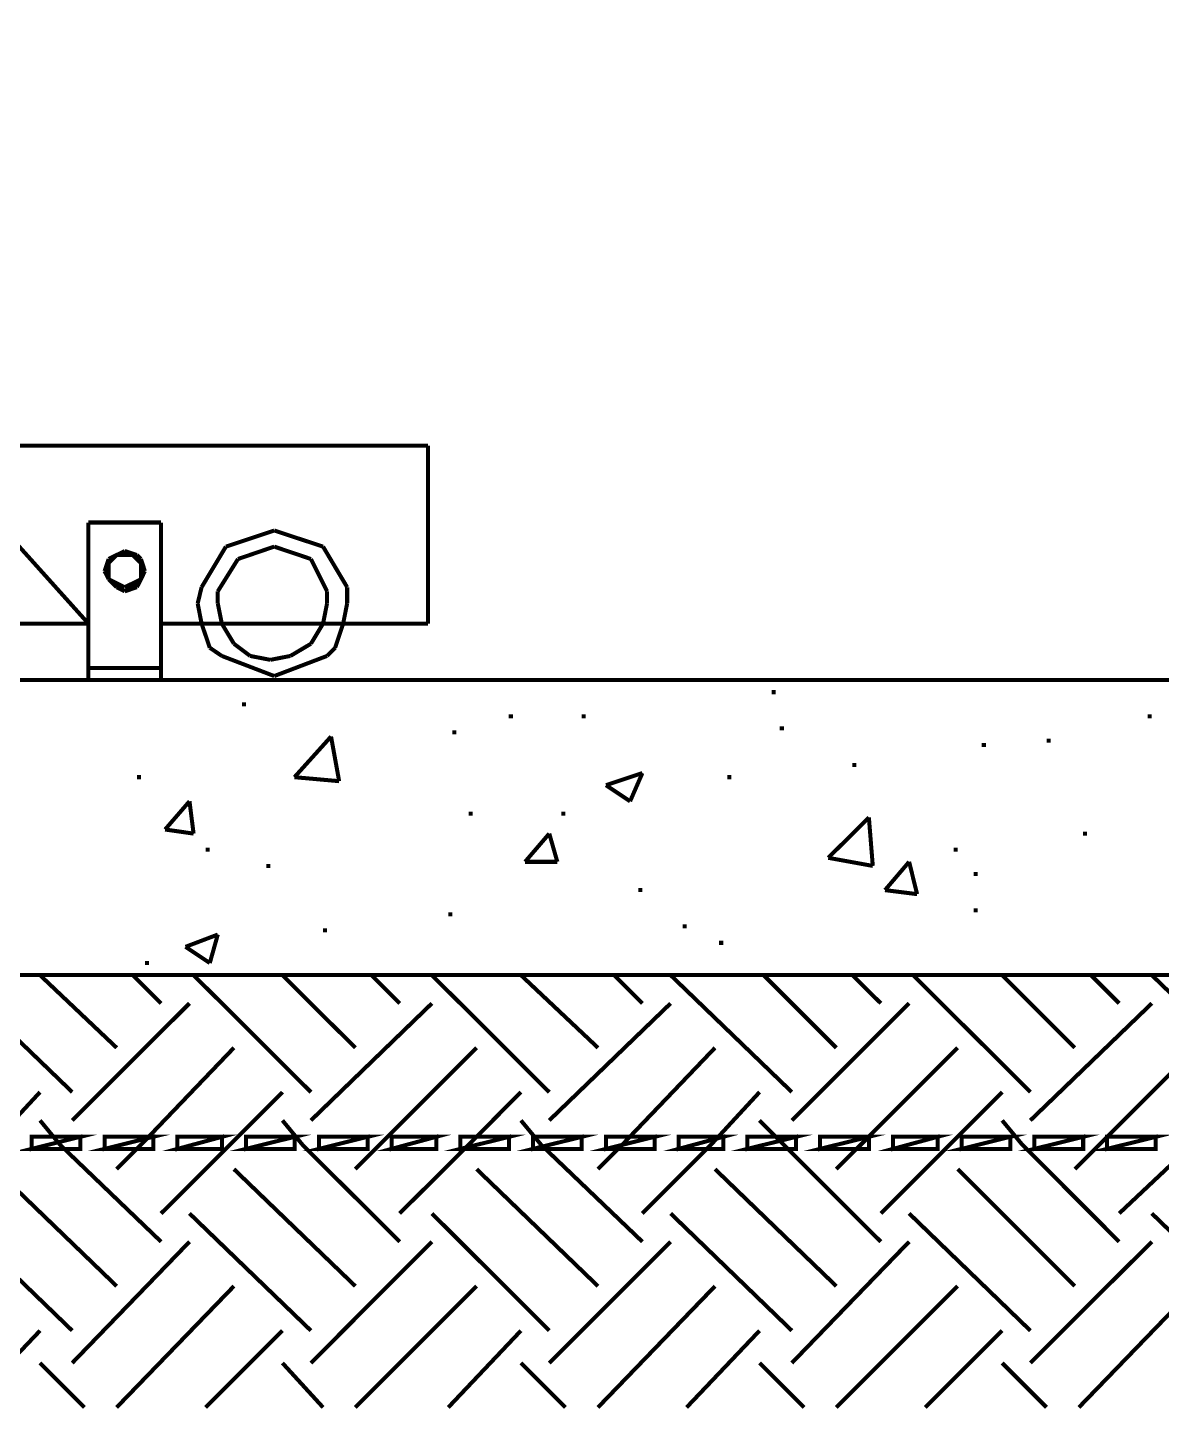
# Model space of a CAD drawing. Header units: metres. Extents: x -593 to 248, y 430 to 1024.
# Drawn here: x -239.32 to -227.43, y 483.76 to 498.26 of the extents above; entities that cross this region are included whole.
import ezdxf

# ---------------------------------------------------------------- set-up
doc = ezdxf.new("R2010")
doc.units = ezdxf.units.M
doc.header["$MEASUREMENT"] = 0
for name, color, linetype in [('C00-00-00-BLACK', 7, 'Continuous'), ('C00-FF-00', 3, 'Continuous'), ('C95-49-00', 34, 'Continuous')]:
    doc.layers.add(name, color=color, linetype=linetype)

msp = doc.modelspace()

# ---------------------------------------------------------------- linework, layer by layer
at = {"layer": 'C00-00-00-BLACK', "const_width": 0.0423}
for points in [[(-244.283, 498.237), (-238.685, 492.005)], [(-235.123, 493.871), (-240.381, 493.871)], [(-235.123, 493.871), (-235.123, 492.005)], [(-237.923, 493.066), (-238.685, 493.066)], [(-238.685, 493.066), (-238.685, 491.413)], [(-237.923, 493.066), (-237.923, 491.413)], [(-236.736, 492.982), (-237.243, 492.813)], [(-236.224, 492.813), (-236.736, 492.982)], [(-238.473, 492.683), (-238.304, 492.767)], [(-238.389, 492.725), (-238.473, 492.64)], [(-238.389, 492.725), (-238.473, 492.683)], [(-238.304, 492.767), (-238.389, 492.725)], [(-238.304, 492.725), (-238.389, 492.725)], [(-238.304, 492.767), (-238.134, 492.683)], [(-238.177, 492.725), (-238.304, 492.767)], [(-238.22, 492.725), (-238.304, 492.725)], [(-238.134, 492.64), (-238.22, 492.725)], [(-238.134, 492.683), (-238.177, 492.725)], [(-237.243, 492.813), (-237.498, 492.387)], [(-236.736, 492.813), (-237.116, 492.683)], [(-236.351, 492.683), (-236.736, 492.813)], [(-235.971, 492.387), (-236.224, 492.813)], [(-238.473, 492.683), (-238.516, 492.556)], [(-238.473, 492.471), (-238.473, 492.683)], [(-238.473, 492.64), (-238.473, 492.556)], [(-238.134, 492.683), (-238.134, 492.471)], [(-238.093, 492.556), (-238.134, 492.683)], [(-238.134, 492.556), (-238.134, 492.64)], [(-237.116, 492.683), (-237.328, 492.344)], [(-236.182, 492.344), (-236.351, 492.683)], [(-238.516, 492.556), (-238.473, 492.471)], [(-238.473, 492.556), (-238.473, 492.471)], [(-238.304, 492.344), (-238.473, 492.471)], [(-238.473, 492.471), (-238.389, 492.428)], [(-238.473, 492.471), (-238.389, 492.387)], [(-238.134, 492.471), (-238.304, 492.344)], [(-238.22, 492.428), (-238.134, 492.471)], [(-238.177, 492.387), (-238.134, 492.471)], [(-238.134, 492.471), (-238.134, 492.556)], [(-238.134, 492.471), (-238.093, 492.556)], [(-238.389, 492.428), (-238.304, 492.387)], [(-238.389, 492.387), (-238.304, 492.344)], [(-238.304, 492.387), (-238.22, 492.428)], [(-238.304, 492.344), (-238.177, 492.387)], [(-237.498, 492.387), (-237.539, 492.217)], [(-237.328, 492.344), (-237.328, 492.217)], [(-236.182, 492.217), (-236.182, 492.344)], [(-235.971, 492.217), (-235.971, 492.387)], [(-237.539, 492.217), (-237.498, 492.005)], [(-237.328, 492.217), (-237.286, 492.005)], [(-236.224, 492.005), (-236.182, 492.217)], [(-236.013, 492.005), (-235.971, 492.217)], [(-238.685, 492.005), (-247.549, 492.005)], [(-235.123, 492.005), (-237.923, 492.005)], [(-237.498, 492.005), (-237.412, 491.752)], [(-237.286, 492.005), (-237.159, 491.794)], [(-236.351, 491.794), (-236.224, 492.005)], [(-236.097, 491.752), (-236.013, 492.005)], [(-237.412, 491.752), (-237.286, 491.666)], [(-237.159, 491.794), (-236.989, 491.666)], [(-236.566, 491.666), (-236.351, 491.794)], [(-236.182, 491.666), (-236.097, 491.752)], [(-237.286, 491.666), (-236.736, 491.455)], [(-236.989, 491.666), (-236.777, 491.625)], [(-236.777, 491.625), (-236.566, 491.666)], [(-236.736, 491.455), (-236.182, 491.666)], [(-237.923, 491.539), (-238.685, 491.539)], [(-285.678, 491.413), (-188.513, 491.413)], [(-237.371, 491.413), (-237.328, 491.413)], [(-231.517, 491.286), (-231.476, 491.286)], [(-237.073, 491.159), (-237.032, 491.159)], [(-234.275, 491.032), (-234.232, 491.032)], [(-233.512, 491.032), (-233.468, 491.032)], [(-227.573, 491.032), (-227.53, 491.032)], [(-234.867, 490.863), (-234.824, 490.863)], [(-231.433, 490.905), (-231.39, 490.905)], [(-236.524, 490.394), (-236.14, 490.82)], [(-236.055, 490.352), (-236.14, 490.82)], [(-229.314, 490.733), (-229.271, 490.733)], [(-228.634, 490.777), (-228.591, 490.777)], [(-233.256, 490.31), (-232.874, 490.437)], [(-233.003, 490.141), (-232.874, 490.437)], [(-230.671, 490.521), (-230.628, 490.521)], [(-238.177, 490.394), (-238.134, 490.394)], [(-236.524, 490.394), (-236.055, 490.352)], [(-233.256, 490.31), (-233.003, 490.141)], [(-231.983, 490.394), (-231.941, 490.394)], [(-237.881, 489.845), (-237.625, 490.141)], [(-237.582, 489.802), (-237.625, 490.141)], [(-234.698, 490.012), (-234.656, 490.012)], [(-233.725, 490.012), (-233.682, 490.012)], [(-230.924, 489.548), (-230.498, 489.971)], [(-230.457, 489.463), (-230.498, 489.971)], [(-237.881, 489.845), (-237.582, 489.802)], [(-234.105, 489.506), (-233.851, 489.802)], [(-233.766, 489.506), (-233.851, 489.802)], [(-228.252, 489.802), (-228.21, 489.802)], [(-237.455, 489.632), (-237.412, 489.632)], [(-230.924, 489.548), (-230.457, 489.463)], [(-229.61, 489.632), (-229.567, 489.632)], [(-236.82, 489.463), (-236.777, 489.463)], [(-234.105, 489.506), (-233.766, 489.506)], [(-230.329, 489.209), (-230.076, 489.506)], [(-229.992, 489.167), (-230.076, 489.506)], [(-229.399, 489.379), (-229.356, 489.379)], [(-232.917, 489.209), (-232.874, 489.209)], [(-230.329, 489.209), (-229.992, 489.167)], [(-234.91, 488.954), (-234.867, 488.954)], [(-229.399, 488.997), (-229.356, 488.997)], [(-232.451, 488.828), (-232.41, 488.828)], [(-237.667, 488.614), (-237.328, 488.743)], [(-237.412, 488.444), (-237.328, 488.743)], [(-236.224, 488.786), (-236.182, 488.786)], [(-237.667, 488.614), (-237.412, 488.444)], [(-232.071, 488.656), (-232.026, 488.656)], [(-238.093, 488.444), (-238.05, 488.444)], [(-280.502, 488.317), (-193.687, 488.317)], [(-235.293, 488.317), (-235.251, 488.317)], [(-229.779, 488.317), (-229.736, 488.317)], [(-229.736, 488.317), (-229.695, 488.317)]]:
    msp.add_lwpolyline(points, dxfattribs=at)
at = {"layer": 'C00-FF-00', "const_width": 0.0423}
for points in [[(-239.281, 486.494), (-238.77, 486.621), (-238.77, 486.494), (-239.281, 486.494)], [(-239.281, 486.621), (-239.281, 486.494), (-238.77, 486.621), (-239.281, 486.621)], [(-238.516, 486.494), (-238.005, 486.621), (-238.005, 486.494), (-238.516, 486.494)], [(-238.516, 486.621), (-238.516, 486.494), (-238.005, 486.621), (-238.516, 486.621)], [(-237.751, 486.494), (-237.283, 486.621), (-237.283, 486.494), (-237.751, 486.494)], [(-237.751, 486.621), (-237.751, 486.494), (-237.283, 486.621), (-237.751, 486.621)], [(-237.032, 486.494), (-236.521, 486.621), (-236.521, 486.494), (-237.032, 486.494)], [(-237.032, 486.621), (-237.032, 486.494), (-236.521, 486.621), (-237.032, 486.621)], [(-236.267, 486.494), (-235.756, 486.621), (-235.756, 486.494), (-236.267, 486.494)], [(-236.267, 486.621), (-236.267, 486.494), (-235.756, 486.621), (-236.267, 486.621)], [(-235.505, 486.494), (-235.037, 486.621), (-235.037, 486.494), (-235.505, 486.494)], [(-235.505, 486.621), (-235.505, 486.494), (-235.037, 486.621), (-235.505, 486.621)], [(-234.783, 486.494), (-234.272, 486.621), (-234.272, 486.494), (-234.783, 486.494)], [(-234.783, 486.621), (-234.783, 486.494), (-234.272, 486.621), (-234.783, 486.621)], [(-234.021, 486.494), (-233.51, 486.621), (-233.51, 486.494), (-234.021, 486.494)], [(-234.021, 486.621), (-234.021, 486.494), (-233.51, 486.621), (-234.021, 486.621)], [(-233.256, 486.494), (-232.745, 486.621), (-232.745, 486.494), (-233.256, 486.494)], [(-233.256, 486.621), (-233.256, 486.494), (-232.745, 486.621), (-233.256, 486.621)], [(-232.494, 486.494), (-232.026, 486.621), (-232.026, 486.494), (-232.494, 486.494)], [(-232.494, 486.621), (-232.494, 486.494), (-232.026, 486.621), (-232.494, 486.621)], [(-231.772, 486.494), (-231.261, 486.621), (-231.261, 486.494), (-231.772, 486.494)], [(-231.772, 486.621), (-231.772, 486.494), (-231.261, 486.621), (-231.772, 486.621)], [(-231.01, 486.494), (-230.498, 486.621), (-230.498, 486.494), (-231.01, 486.494)], [(-231.01, 486.621), (-231.01, 486.494), (-230.498, 486.621), (-231.01, 486.621)], [(-230.245, 486.494), (-229.777, 486.621), (-229.777, 486.494), (-230.245, 486.494)], [(-230.245, 486.621), (-230.245, 486.494), (-229.777, 486.621), (-230.245, 486.621)], [(-229.526, 486.494), (-229.014, 486.621), (-229.014, 486.494), (-229.526, 486.494)], [(-229.526, 486.621), (-229.526, 486.494), (-229.014, 486.621), (-229.526, 486.621)], [(-228.761, 486.494), (-228.25, 486.621), (-228.25, 486.494), (-228.761, 486.494)], [(-228.761, 486.621), (-228.761, 486.494), (-228.25, 486.621), (-228.761, 486.621)], [(-227.999, 486.494), (-227.488, 486.621), (-227.488, 486.494), (-227.999, 486.494)], [(-227.999, 486.621), (-227.999, 486.494), (-227.488, 486.621), (-227.999, 486.621)]]:
    msp.add_lwpolyline(points, close=True, dxfattribs=at)
at = {"layer": 'C00-FF-00'}
for points in [[(-239.281, 486.621), (-239.281, 486.494), (-238.77, 486.621), (-239.281, 486.621)], [(-239.281, 486.494), (-238.77, 486.621), (-238.77, 486.494), (-239.281, 486.494)], [(-238.516, 486.621), (-238.516, 486.494), (-238.005, 486.621), (-238.516, 486.621)], [(-238.516, 486.494), (-238.005, 486.621), (-238.005, 486.494), (-238.516, 486.494)], [(-237.751, 486.621), (-237.751, 486.494), (-237.283, 486.621), (-237.751, 486.621)], [(-237.751, 486.494), (-237.283, 486.621), (-237.283, 486.494), (-237.751, 486.494)], [(-237.032, 486.621), (-237.032, 486.494), (-236.521, 486.621), (-237.032, 486.621)], [(-237.032, 486.494), (-236.521, 486.621), (-236.521, 486.494), (-237.032, 486.494)], [(-236.267, 486.621), (-236.267, 486.494), (-235.756, 486.621), (-236.267, 486.621)], [(-236.267, 486.494), (-235.756, 486.621), (-235.756, 486.494), (-236.267, 486.494)], [(-235.505, 486.621), (-235.505, 486.494), (-235.037, 486.621), (-235.505, 486.621)], [(-235.505, 486.494), (-235.037, 486.621), (-235.037, 486.494), (-235.505, 486.494)], [(-234.783, 486.621), (-234.783, 486.494), (-234.272, 486.621), (-234.783, 486.621)], [(-234.783, 486.494), (-234.272, 486.621), (-234.272, 486.494), (-234.783, 486.494)], [(-234.021, 486.621), (-234.021, 486.494), (-233.51, 486.621), (-234.021, 486.621)], [(-234.021, 486.494), (-233.51, 486.621), (-233.51, 486.494), (-234.021, 486.494)], [(-233.256, 486.621), (-233.256, 486.494), (-232.745, 486.621), (-233.256, 486.621)], [(-233.256, 486.494), (-232.745, 486.621), (-232.745, 486.494), (-233.256, 486.494)], [(-232.494, 486.621), (-232.494, 486.494), (-232.026, 486.621), (-232.494, 486.621)], [(-232.494, 486.494), (-232.026, 486.621), (-232.026, 486.494), (-232.494, 486.494)], [(-231.772, 486.621), (-231.772, 486.494), (-231.261, 486.621), (-231.772, 486.621)], [(-231.772, 486.494), (-231.261, 486.621), (-231.261, 486.494), (-231.772, 486.494)], [(-231.01, 486.621), (-231.01, 486.494), (-230.498, 486.621), (-231.01, 486.621)], [(-231.01, 486.494), (-230.498, 486.621), (-230.498, 486.494), (-231.01, 486.494)], [(-230.245, 486.621), (-230.245, 486.494), (-229.777, 486.621), (-230.245, 486.621)], [(-230.245, 486.494), (-229.777, 486.621), (-229.777, 486.494), (-230.245, 486.494)], [(-229.526, 486.621), (-229.526, 486.494), (-229.014, 486.621), (-229.526, 486.621)], [(-229.526, 486.494), (-229.014, 486.621), (-229.014, 486.494), (-229.526, 486.494)], [(-228.761, 486.621), (-228.761, 486.494), (-228.25, 486.621), (-228.761, 486.621)], [(-228.761, 486.494), (-228.25, 486.621), (-228.25, 486.494), (-228.761, 486.494)], [(-227.999, 486.621), (-227.999, 486.494), (-227.488, 486.621), (-227.999, 486.621)], [(-227.999, 486.494), (-227.488, 486.621), (-227.488, 486.494), (-227.999, 486.494)]]:
    msp.add_lwpolyline(points, close=True, dxfattribs=at)
at = {"layer": 'C95-49-00', "const_width": 0.0423}
for points in [[(-238.855, 487.09), (-240.127, 488.317)], [(-238.389, 487.555), (-239.193, 488.317)], [(-237.923, 488.021), (-238.22, 488.317)], [(-236.351, 487.09), (-237.582, 488.317)], [(-235.885, 487.555), (-236.65, 488.317)], [(-235.42, 488.021), (-235.717, 488.317)], [(-233.851, 487.09), (-235.082, 488.317)], [(-233.34, 487.555), (-234.148, 488.317)], [(-232.874, 488.021), (-233.171, 488.317)], [(-231.306, 487.09), (-232.578, 488.317)], [(-230.84, 487.555), (-231.602, 488.317)], [(-230.372, 488.021), (-230.671, 488.317)], [(-228.804, 487.09), (-230.033, 488.317)], [(-228.338, 487.555), (-229.1, 488.317)], [(-227.872, 488.021), (-228.168, 488.317)], [(-226.258, 487.09), (-227.53, 488.317)], [(-238.855, 486.793), (-237.625, 488.021)], [(-236.351, 486.793), (-235.082, 488.021)], [(-233.851, 486.793), (-232.578, 488.021)], [(-231.306, 486.793), (-230.076, 488.021)], [(-228.804, 486.793), (-227.53, 488.021)], [(-238.389, 486.282), (-238.134, 486.537), (-237.159, 487.555)], [(-235.885, 486.282), (-235.632, 486.537), (-234.613, 487.555)], [(-233.34, 486.282), (-233.086, 486.537), (-232.112, 487.555)], [(-230.84, 486.282), (-230.584, 486.537), (-229.567, 487.555)], [(-228.338, 486.282), (-228.083, 486.537), (-227.065, 487.555)], [(-240.466, 485.817), (-239.704, 486.537), (-239.193, 487.09)], [(-237.923, 485.817), (-237.201, 486.537), (-236.65, 487.09)], [(-235.42, 485.817), (-234.698, 486.537), (-234.148, 487.09)], [(-232.874, 485.817), (-232.155, 486.537), (-231.645, 487.09)], [(-230.372, 485.817), (-229.653, 486.537), (-229.1, 487.09)], [(-227.872, 485.817), (-227.107, 486.537), (-226.599, 487.09)], [(-237.923, 485.52), (-238.982, 486.537), (-239.193, 486.793)], [(-235.42, 485.52), (-236.439, 486.537), (-236.65, 486.793)], [(-232.874, 485.52), (-233.936, 486.537), (-234.148, 486.793)], [(-230.372, 485.52), (-231.39, 486.537), (-231.645, 486.793)], [(-227.872, 485.52), (-228.888, 486.537), (-229.1, 486.793)], [(-238.389, 485.054), (-239.661, 486.282)], [(-235.885, 485.054), (-237.159, 486.282)], [(-233.34, 485.054), (-234.613, 486.282)], [(-230.84, 485.054), (-232.112, 486.282)], [(-228.338, 485.054), (-229.567, 486.282)], [(-238.855, 484.587), (-240.127, 485.817)], [(-236.351, 484.587), (-237.625, 485.817)], [(-233.851, 484.587), (-235.082, 485.817)], [(-231.306, 484.587), (-232.578, 485.817)], [(-228.804, 484.587), (-230.076, 485.817)], [(-226.258, 484.587), (-227.53, 485.817)], [(-238.855, 484.248), (-237.625, 485.52)], [(-236.351, 484.248), (-235.082, 485.52)], [(-233.851, 484.248), (-232.578, 485.52)], [(-231.306, 484.248), (-230.076, 485.52)], [(-228.804, 484.248), (-227.53, 485.52)], [(-238.389, 483.782), (-237.159, 485.054)], [(-235.885, 483.782), (-234.613, 485.054)], [(-233.34, 483.782), (-232.112, 485.054)], [(-230.84, 483.782), (-229.567, 485.054)], [(-228.295, 483.782), (-227.065, 485.054)], [(-239.958, 483.782), (-239.193, 484.587)], [(-237.455, 483.782), (-236.65, 484.587)], [(-234.91, 483.782), (-234.148, 484.587)], [(-232.41, 483.782), (-231.645, 484.587)], [(-229.906, 483.782), (-229.1, 484.587)], [(-238.727, 483.782), (-239.193, 484.248)], [(-236.224, 483.782), (-236.65, 484.248)], [(-233.682, 483.782), (-234.148, 484.248)], [(-231.179, 483.782), (-231.645, 484.248)], [(-228.634, 483.782), (-229.1, 484.248)]]:
    msp.add_lwpolyline(points, dxfattribs=at)

doc.saveas('drawing.dxf')
